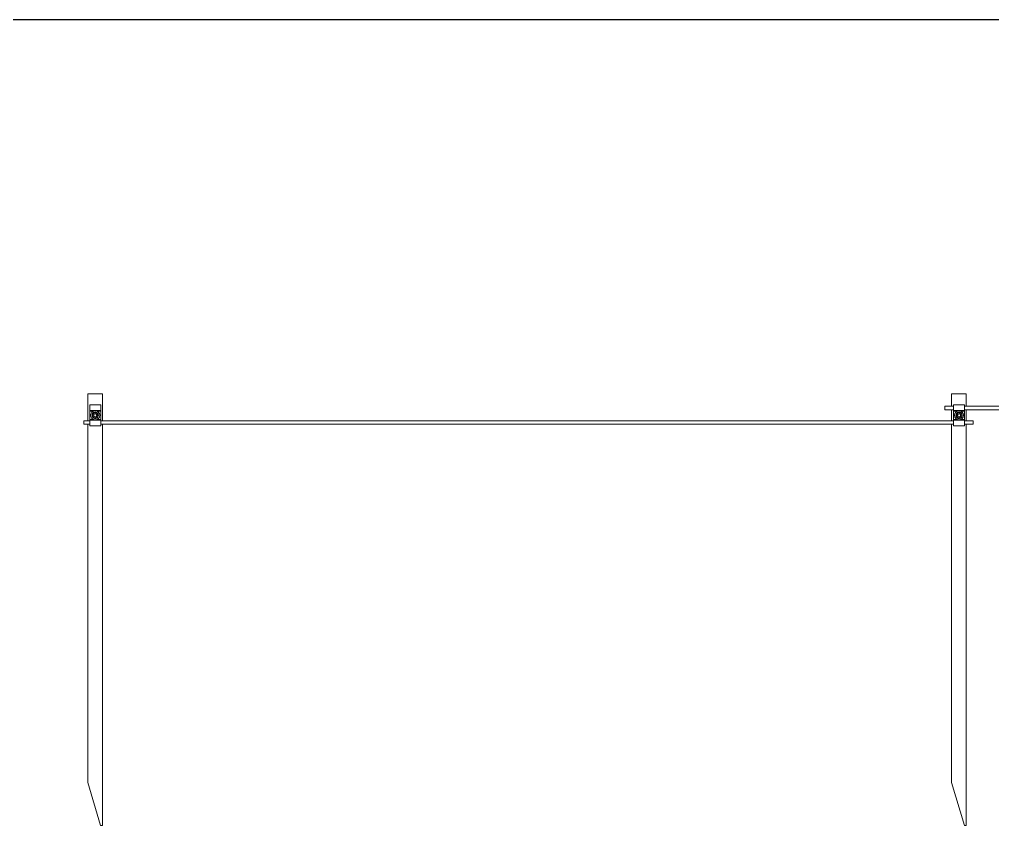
# Model space of a CAD drawing. Header units: millimetres. Extents: x 1587714 to 3094800, y -694377 to -413614.
# Drawn here: x 2251305 to 2254684, y -561546 to -558746 of the extents above; entities that cross this region are included whole.
import ezdxf

# ---------------------------------------------------------------- set-up
doc = ezdxf.new("R2010")
doc.units = ezdxf.units.MM

# ---------------------------------------------------------------- blocks, each defined once
blk = doc.blocks.new('poste RT1 vista lateral')
at = {"color": 3, "linetype": 'Continuous', "lineweight": 15}
for p, q in [((-4845.7999, -1300), (-4795, -1300)), ((-4845.7999, -1300), (-4845.7999, -1393.65)), ((-4795, -1300), (-4795, -1393.65)), ((-1845.8001, -1300), (-1845.8001, -1343.65)), ((-1845.8001, -1300), (-1795, -1300)), ((-1795, -1300), (-1795, -1343.65)), ((-4801.0001, -1338.4386), (-4839.0002, -1338.4386)), ((-4839.0002, -1338.4386), (-4839.0002, -1358.6025)), ((-4801.0001, -1338.4386), (-4801.0001, -1358.6025)), ((-1838.9999, -1343.65), (-1869.0001, -1343.65)), ((-1869.0001, -1356.35), (-1869.0001, -1343.65)), ((-1801.0001, -1338.4386), (-1838.9999, -1338.4386)), ((-1838.9999, -1338.4386), (-1838.9999, -1358.6025)), ((-1801.0001, -1338.4386), (-1801.0001, -1358.6025)), ((-1515, -1343.65), (-1801.0001, -1343.65)), ((-4801.0001, -1358.6025), (-4839.0002, -1358.6025)), ((-4839.0002, -1358.6025), (-4839.0002, -1360.9544)), ((-4839.0002, -1360.9544), (-4839.0002, -1389.0455)), ((-4827.3987, -1360.9544), (-4839.0002, -1360.9544)), ((-4814.6877, -1367.0684), (-4813.8584, -1365.8303)), ((-4813.3616, -1367.8342), (-4812.4999, -1366.9039)), ((-4801.0001, -1360.9544), (-4812.6015, -1360.9544)), ((-4801.0001, -1358.6025), (-4801.0001, -1360.9544)), ((-4801.0001, -1360.9544), (-4801.0001, -1389.0455)), ((-1869.0001, -1356.35), (-1838.9999, -1356.35)), ((-1845.8001, -1356.35), (-1845.8001, -1393.65)), ((-1801.0001, -1358.6025), (-1838.9999, -1358.6025)), ((-1838.9999, -1358.6025), (-1838.9999, -1360.9544)), ((-1838.9999, -1360.9544), (-1838.9999, -1389.0455)), ((-1827.3985, -1360.9544), (-1838.9999, -1360.9544)), ((-1814.6879, -1367.0684), (-1813.8587, -1365.8303)), ((-1813.3616, -1367.8342), (-1812.4997, -1366.9039)), ((-1801.0001, -1360.9544), (-1812.6015, -1360.9544)), ((-1801.0001, -1356.35), (-1515, -1356.35)), ((-1801.0001, -1358.6025), (-1801.0001, -1360.9544)), ((-1801.0001, -1360.9544), (-1801.0001, -1389.0455)), ((-1795, -1356.35), (-1795, -1393.65)), ((-4839.0002, -1393.65), (-4859.0001, -1393.65)), ((-4859.0001, -1400), (-4859.0001, -1393.65)), ((-4859.0001, -1406.35), (-4859.0001, -1400)), ((-4859.0001, -1406.35), (-4839.0002, -1406.35)), ((-4845.7999, -1406.35), (-4845.7999, -2650)), ((-4839.0002, -1389.0455), (-4839.0002, -1391.3975)), ((-4827.3987, -1389.0455), (-4839.0002, -1389.0455)), ((-4801.0001, -1391.3975), (-4839.0002, -1391.3975)), ((-4839.0002, -1391.3975), (-4839.0002, -1411.5614)), ((-4801.0001, -1411.5614), (-4839.0002, -1411.5614)), ((-4801.0001, -1389.0455), (-4812.6015, -1389.0455)), ((-4801.0001, -1389.0455), (-4801.0001, -1391.3975)), ((-4801.0001, -1391.3975), (-4801.0001, -1411.5614)), ((-1838.9999, -1393.65), (-4801.0001, -1393.65)), ((-4801.0001, -1406.35), (-1838.9999, -1406.35)), ((-4795, -1406.35), (-4795, -2800)), ((-1845.8001, -1406.35), (-1845.8001, -2650)), ((-1838.9999, -1389.0455), (-1838.9999, -1391.3975)), ((-1827.3985, -1389.0455), (-1838.9999, -1389.0455)), ((-1801.0001, -1391.3975), (-1838.9999, -1391.3975)), ((-1838.9999, -1391.3975), (-1838.9999, -1411.5614)), ((-1801.0001, -1411.5614), (-1838.9999, -1411.5614)), ((-1801.0001, -1389.0455), (-1812.6015, -1389.0455)), ((-1801.0001, -1389.0455), (-1801.0001, -1391.3975)), ((-1801.0001, -1391.3975), (-1801.0001, -1411.5614)), ((-1771.0001, -1393.65), (-1801.0001, -1393.65)), ((-1801.0001, -1406.35), (-1771.0001, -1406.35)), ((-1795, -1406.35), (-1795, -2800)), ((-1771.0001, -1400), (-1771.0001, -1393.65)), ((-1771.0001, -1406.35), (-1771.0001, -1400)), ((-4801.35, -2800), (-4845.7999, -2650)), ((-1801.35, -2800), (-1845.8001, -2650)), ((-4801.35, -2800), (-4795, -2800)), ((-1801.35, -2800), (-1795, -2800))]:
    blk.add_line(p, q, dxfattribs=at)
for centre, radius in [((-4820, -1375), 15.875), ((-4820, -1375), 6.35), ((-4820, -1375), 5.35), ((-1820, -1375), 15.875), ((-1820, -1375), 6.35), ((-1820, -1375), 5.35)]:
    blk.add_circle(centre, radius, dxfattribs=at)
for centre, radius, start, end in [((-4820, -1375), 11.0363, 56.1877402, 47.1877402), ((-4820, -1375), 9.525, 120, 180), ((-4820, -1375), 9.525, 180, 240), ((-4820, -1375), 9.525, 60, 120), ((-4820, -1375), 9.525, 240, 300), ((-4820, -1375), 9.525, 0, 60), ((-4820, -1375), 9.525, 300, 0), ((-1820, -1375), 11.0363, 56.1877402, 47.1877402), ((-1820, -1375), 9.525, 120, 180), ((-1820, -1375), 9.525, 180, 240), ((-1820, -1375), 9.525, 60, 120), ((-1820, -1375), 9.525, 240, 300), ((-1820, -1375), 9.525, 0, 60), ((-1820, -1375), 9.525, 300, 0)]:
    blk.add_arc(centre, radius, start, end, dxfattribs=at)
for points, knots in [([(-4829.5249, -1369.5007), (-4828.7844, -1369.0732), (-4827.2763, -1368.2026), (-4825.6294, -1367.2515), (-4824.7847, -1366.764), (-4824.7623, -1366.7511)], [0, 0, 0, 0, 0.484343381, 0.986319796, 1, 1, 1, 1]), ([(-4829.5249, -1375), (-4829.5249, -1374.2303), (-4829.5249, -1372.6629), (-4829.5249, -1370.8406), (-4829.5249, -1369.8027), (-4829.5249, -1369.5007)], [0, 0, 0, 0, 0.40629263, 0.827270517, 1, 1, 1, 1]), ([(-4829.5249, -1380.4992), (-4829.5249, -1379.6442), (-4829.5249, -1377.9029), (-4829.5249, -1376.0011), (-4829.5249, -1375.0259), (-4829.5249, -1375)], [0, 0, 0, 0, 0.484340118, 0.986328673, 1, 1, 1, 1]), ([(-4824.7623, -1383.2489), (-4824.8715, -1383.1859), (-4825.5854, -1382.7743), (-4826.9168, -1382.0046), (-4828.3886, -1381.1556), (-4829.2441, -1380.6615), (-4829.5249, -1380.4992)], [0, 0, 0, 0, 0.06659116, 0.435276984, 0.814589735, 1, 1, 1, 1]), ([(-4824.7623, -1366.7511), (-4824.0958, -1366.3662), (-4822.7386, -1365.5824), (-4821.1605, -1364.6714), (-4820.2616, -1364.1525), (-4820.0001, -1364.0015)], [0, 0, 0, 0, 0.406252208, 0.82726244, 1, 1, 1, 1]), ([(-4820.0001, -1385.9985), (-4820.4032, -1385.7657), (-4821.3571, -1385.2149), (-4822.9469, -1384.2971), (-4824.1521, -1383.6012), (-4824.7623, -1383.2489)], [0, 0, 0, 0, 0.265438782, 0.6280783157, 1, 1, 1, 1]), ([(-4815.2375, -1366.7511), (-4815.3465, -1366.6881), (-4816.0601, -1366.276), (-4817.3921, -1365.5073), (-4818.8633, -1364.6575), (-4819.7191, -1364.1637), (-4820.0001, -1364.0015)], [0, 0, 0, 0, 0.066518811, 0.435276137, 0.814523694, 1, 1, 1, 1]), ([(-4815.2375, -1383.2489), (-4815.9041, -1383.6338), (-4817.2615, -1384.4174), (-4818.8398, -1385.3286), (-4819.7386, -1385.8475), (-4820.0001, -1385.9985)], [0, 0, 0, 0, 0.4062952, 0.827272489, 1, 1, 1, 1]), ([(-4810.4748, -1369.5007), (-4810.8781, -1369.2679), (-4811.8323, -1368.7172), (-4813.422, -1367.7993), (-4814.6272, -1367.1034), (-4815.2375, -1366.7511)], [0, 0, 0, 0, 0.265488575, 0.628100953, 1, 1, 1, 1]), ([(-4810.4748, -1380.4992), (-4811.2154, -1380.9268), (-4812.7234, -1381.7974), (-4814.3703, -1382.7485), (-4815.215, -1383.236), (-4815.2375, -1383.2489)], [0, 0, 0, 0, 0.484344661, 0.98631983, 1, 1, 1, 1]), ([(-4810.4748, -1369.5007), (-4810.4748, -1370.3558), (-4810.4748, -1372.0971), (-4810.4748, -1373.9988), (-4810.4748, -1374.9741), (-4810.4748, -1375)], [0, 0, 0, 0, 0.484342656, 0.986323489, 1, 1, 1, 1]), ([(-4810.4748, -1375), (-4810.4748, -1375.7697), (-4810.4748, -1377.3371), (-4810.4748, -1379.1594), (-4810.4748, -1380.1973), (-4810.4748, -1380.4992)], [0, 0, 0, 0, 0.4062946775, 0.8272696465, 1, 1, 1, 1]), ([(-1829.5249, -1369.5007), (-1828.7845, -1369.0732), (-1827.2765, -1368.2026), (-1825.6297, -1367.2515), (-1824.7849, -1366.764), (-1824.7625, -1366.7511)], [0, 0, 0, 0, 0.484325646, 0.986319326, 1, 1, 1, 1]), ([(-1829.5249, -1375), (-1829.5249, -1374.2303), (-1829.5249, -1372.6629), (-1829.5249, -1370.8406), (-1829.5249, -1369.8027), (-1829.5249, -1369.5007)], [0, 0, 0, 0, 0.40629263, 0.827270517, 1, 1, 1, 1]), ([(-1829.5249, -1380.4992), (-1829.5249, -1379.6442), (-1829.5249, -1377.9029), (-1829.5249, -1376.0011), (-1829.5249, -1375.0259), (-1829.5249, -1375)], [0, 0, 0, 0, 0.484340118, 0.986328673, 1, 1, 1, 1]), ([(-1824.7625, -1383.2489), (-1824.8716, -1383.1859), (-1825.5852, -1382.7738), (-1826.9171, -1382.005), (-1828.3884, -1381.1554), (-1829.244, -1380.6615), (-1829.5249, -1380.4992)], [0, 0, 0, 0, 0.0665208879, 0.4352923311, 0.8145492131, 1, 1, 1, 1]), ([(-1824.7625, -1366.7511), (-1824.0959, -1366.3662), (-1822.7385, -1365.5826), (-1821.1604, -1364.6713), (-1820.2616, -1364.1525), (-1820.0001, -1364.0015)], [0, 0, 0, 0, 0.406309352, 0.827268907, 1, 1, 1, 1]), ([(-1820.0001, -1385.9985), (-1820.4033, -1385.7657), (-1821.3573, -1385.215), (-1822.9469, -1384.297), (-1824.1522, -1383.6012), (-1824.7625, -1383.2489)], [0, 0, 0, 0, 0.265463408, 0.628055121, 1, 1, 1, 1]), ([(-1815.2375, -1366.7511), (-1815.3466, -1366.6881), (-1816.0603, -1366.2762), (-1817.3921, -1365.5071), (-1818.8635, -1364.6577), (-1819.7191, -1364.1637), (-1820.0001, -1364.0015)], [0, 0, 0, 0, 0.066555067, 0.435275807, 0.814557699, 1, 1, 1, 1]), ([(-1815.2375, -1383.2489), (-1815.9041, -1383.6338), (-1817.2615, -1384.4174), (-1818.8398, -1385.3286), (-1819.7386, -1385.8475), (-1820.0001, -1385.9985)], [0, 0, 0, 0, 0.4062952, 0.827272489, 1, 1, 1, 1]), ([(-1810.475, -1369.5007), (-1810.8783, -1369.2679), (-1811.8323, -1368.7171), (-1813.4221, -1367.7993), (-1814.6272, -1367.1034), (-1815.2375, -1366.7511)], [0, 0, 0, 0, 0.265463668, 0.628088342, 1, 1, 1, 1]), ([(-1810.475, -1380.4992), (-1811.2155, -1380.9268), (-1812.7235, -1381.7974), (-1814.3703, -1382.7485), (-1815.215, -1383.236), (-1815.2375, -1383.2489)], [0, 0, 0, 0, 0.484326926, 0.98631936, 1, 1, 1, 1]), ([(-1810.475, -1369.5007), (-1810.475, -1370.3558), (-1810.475, -1372.0971), (-1810.475, -1373.9988), (-1810.475, -1374.9741), (-1810.475, -1375)], [0, 0, 0, 0, 0.484342656, 0.986323489, 1, 1, 1, 1]), ([(-1810.475, -1375), (-1810.475, -1375.7697), (-1810.475, -1377.3371), (-1810.475, -1379.1594), (-1810.475, -1380.1973), (-1810.475, -1380.4992)], [0, 0, 0, 0, 0.4062946775, 0.8272696465, 1, 1, 1, 1])]:
    blk.add_open_spline(points, degree=3, knots=knots, dxfattribs=at)

msp = doc.modelspace()

# ---------------------------------------------------------------- linework, layer by layer
msp.add_line((2057387.7201, -558745.6049), (2745194.0928, -558745.6049))

# ---------------------------------------------------------------- block references
msp.add_blockref('poste RT1 vista lateral', (2256387.7201, -558745.6049))

doc.saveas('drawing.dxf')
